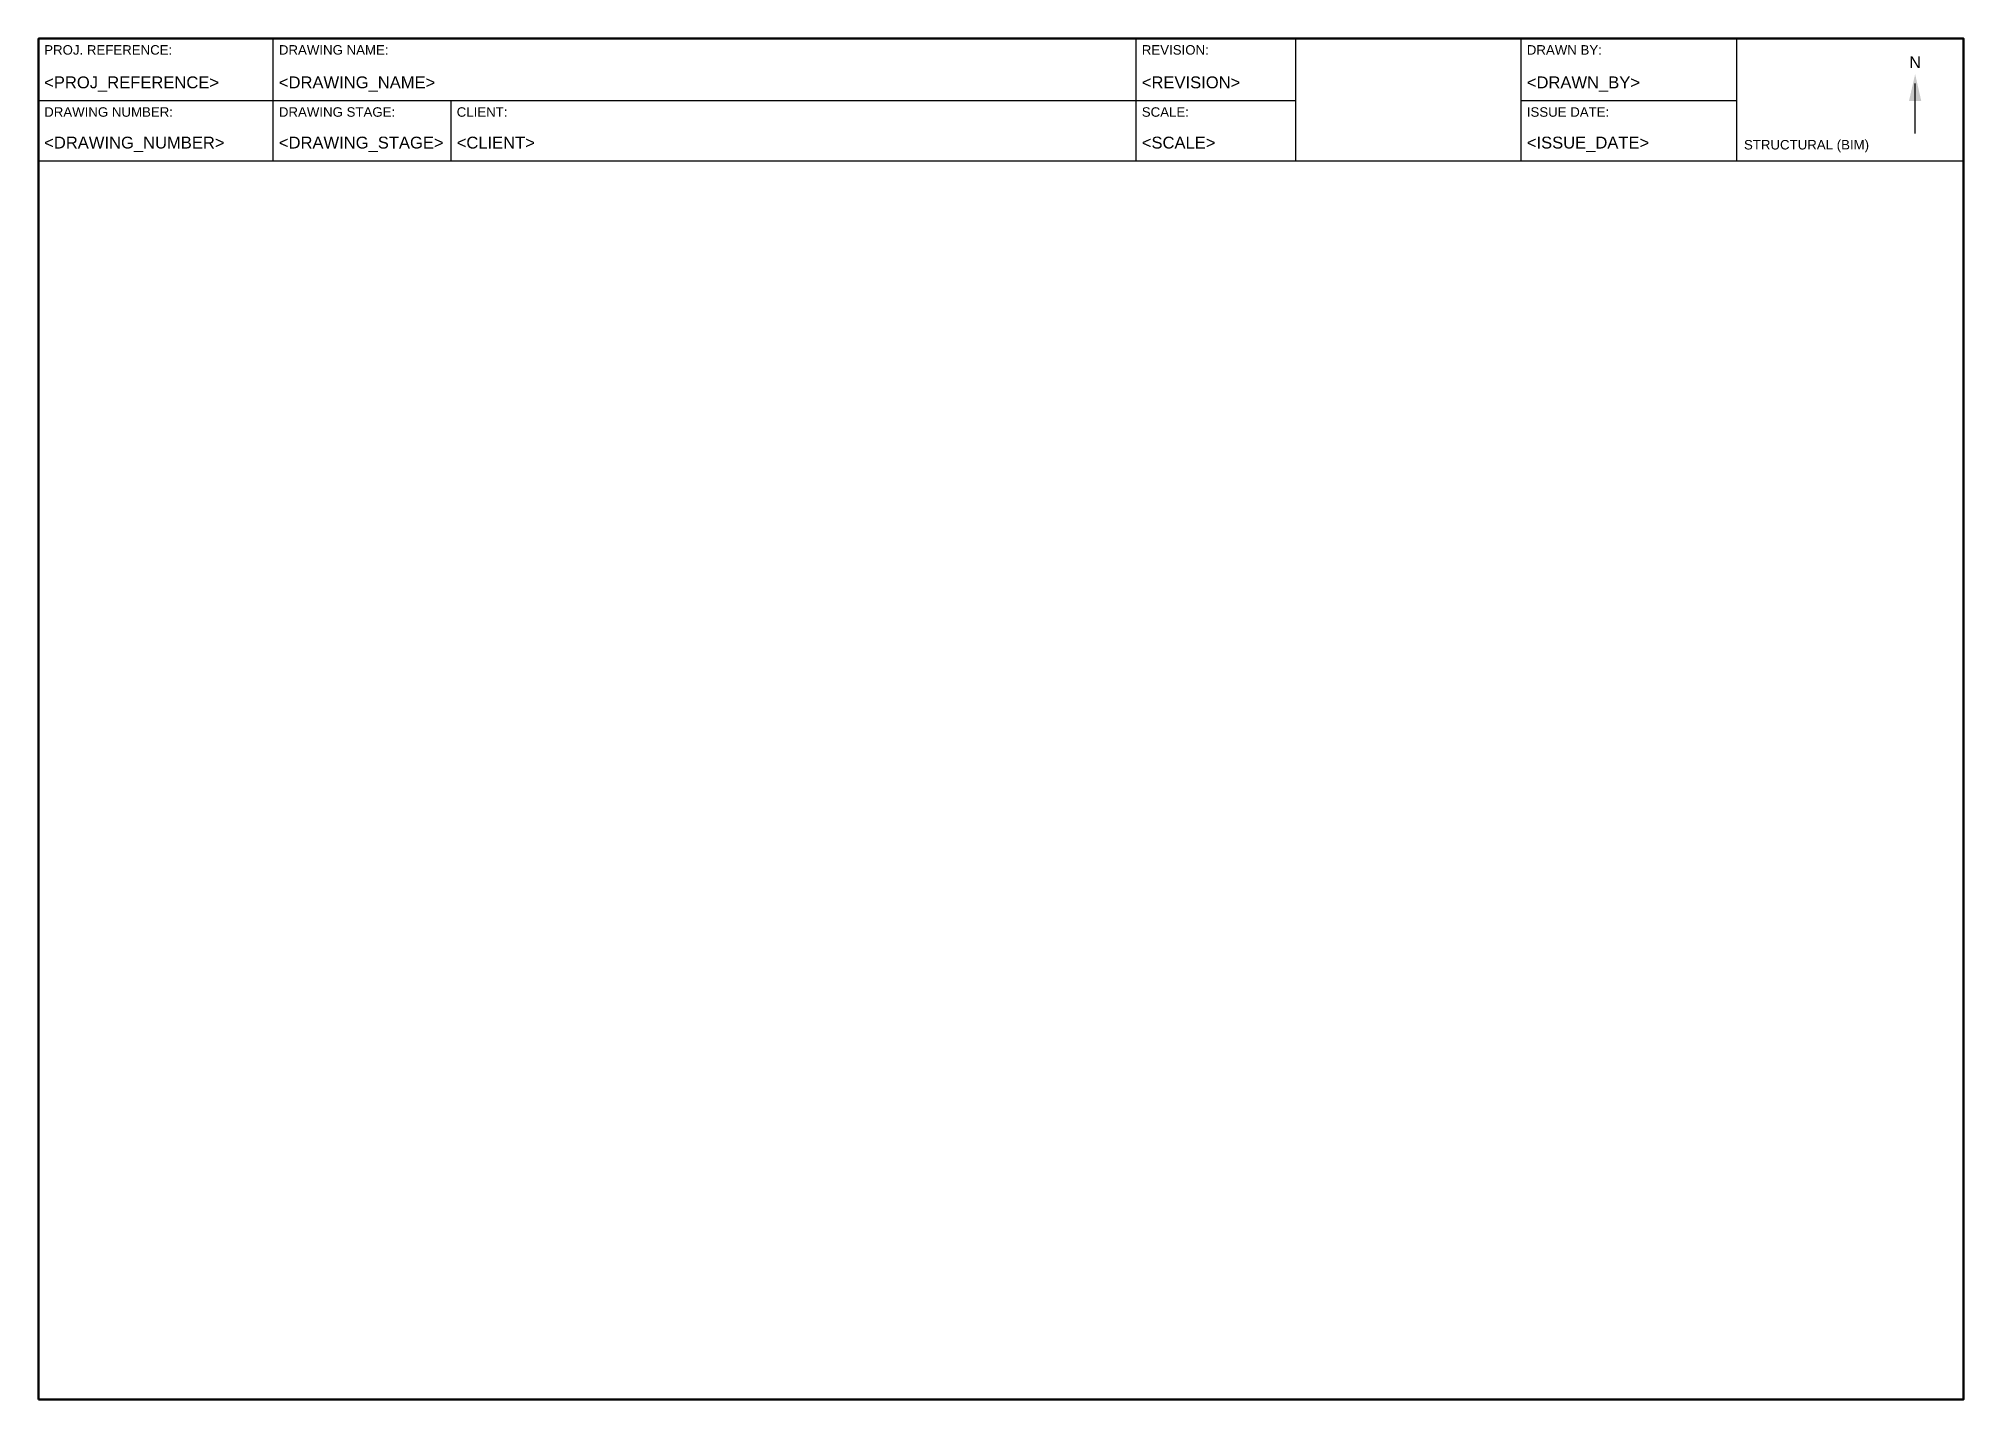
# Model space of a CAD drawing. Header units: millimetres. Extents: x 7 to 413, y 5 to 292.
import ezdxf
from ezdxf.enums import TextEntityAlignment as Align

# ---------------------------------------------------------------- set-up
doc = ezdxf.new("R2010")
doc.units = ezdxf.units.MM
for name, color, linetype, lineweight in [('S-TBLK-BORDER', 7, 'Continuous', 50), ('S-TBLK-LINE', 7, 'Continuous', 25), ('S-TBLK-TEXT', 7, 'Continuous', 18)]:
    doc.layers.add(name, color=color, linetype=linetype, lineweight=lineweight)
doc.styles.add('TEXT_2.0', font='arial.ttf')
doc.styles.add('TEXT_2.5', font='arial.ttf')

# ---------------------------------------------------------------- blocks, each defined once
blk = doc.blocks.new('STR_TITLEBLOCK_A3')
at = {"layer": 'S-TBLK-BORDER'}
blk.add_lwpolyline([(7, 5), (413, 5), (413, 292), (7, 292)], close=True, dxfattribs=at)
at = {"layer": 'S-TBLK-LINE'}
for p, q in [((56.5, 266.2), (56.5, 292)), ((238.5, 266.2), (238.5, 292)), ((272.2, 266.2), (272.2, 292)), ((319.7, 266.2), (319.7, 292)), ((365.2, 266.2), (365.2, 292)), ((402.8, 272), (402.8, 282.5)), ((7, 278.9), (272.2, 278.9)), ((94, 266.2), (94, 278.9)), ((319.7, 278.9), (365.2, 278.9)), ((7, 266.2), (413, 266.2))]:
    blk.add_line(p, q, dxfattribs=at)
blk.add_solid([(401.5, 278.8), (404.1, 278.8), (402.8, 284.5)], dxfattribs=at)
at = {"layer": 'S-TBLK-TEXT', "color": 8, "style": 'TEXT_2.0'}
for s, p in [('PROJ. REFERENCE:', (8.2, 288.6)), ('DRAWING NAME:', (57.7, 288.6)), ('REVISION:', (239.7, 288.6)), ('DRAWN BY:', (320.9, 288.6)), ('DRAWING NUMBER:', (8.2, 275.5)), ('DRAWING STAGE:', (57.7, 275.5)), ('CLIENT:', (95.2, 275.5)), ('SCALE:', (239.7, 275.5)), ('ISSUE DATE:', (320.9, 275.5))]:
    blk.add_text(s, height=2, dxfattribs=at).set_placement(p)
at = {"layer": 'S-TBLK-TEXT', "style": 'TEXT_2.5'}
blk.add_text('N', height=2.5, dxfattribs=at).set_placement((402.8, 287), align=Align.MIDDLE_CENTER)
at = {"layer": 'S-TBLK-TEXT', "style": 'TEXT_2.0'}
blk.add_text('STRUCTURAL (BIM)', height=2, dxfattribs=at).set_placement((366.7, 268.6))
at = {"layer": 'S-TBLK-TEXT', "style": 'TEXT_2.5'}
for tag, p in [('PROJ_REFERENCE', (8.2, 281.5)), ('DRAWING_NAME', (57.7, 281.5)), ('REVISION', (239.7, 281.5)), ('DRAWN_BY', (320.9, 281.5)), ('DRAWING_NUMBER', (8.2, 268.8)), ('DRAWING_STAGE', (57.7, 268.8)), ('CLIENT', (95.2, 268.8)), ('SCALE', (239.7, 268.8)), ('ISSUE_DATE', (320.9, 268.8))]:
    blk.add_attdef(tag, p, '', height=2.5, dxfattribs=at)

msp = doc.modelspace()

# ---------------------------------------------------------------- block references
at = {"layer": 'S-TBLK-LINE'}
msp.add_blockref('STR_TITLEBLOCK_A3', (0, 0), dxfattribs=at).add_auto_attribs({'PROJ_REFERENCE': '<PROJ_REFERENCE>', 'DRAWING_NAME': '<DRAWING_NAME>', 'REVISION': '<REVISION>', 'DRAWN_BY': '<DRAWN_BY>', 'DRAWING_NUMBER': '<DRAWING_NUMBER>', 'DRAWING_STAGE': '<DRAWING_STAGE>', 'CLIENT': '<CLIENT>', 'SCALE': '<SCALE>', 'ISSUE_DATE': '<ISSUE_DATE>'})

doc.saveas('drawing.dxf')
